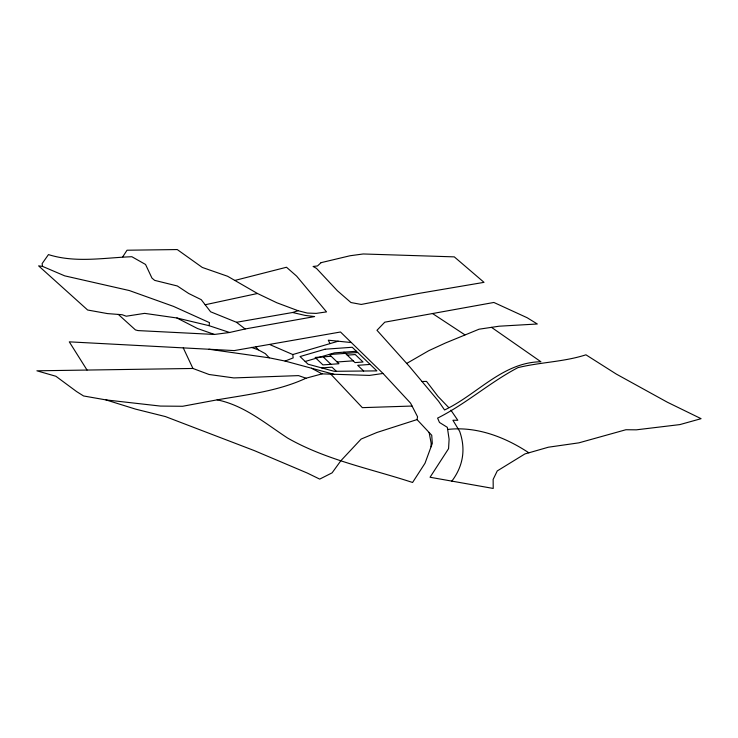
<?xml version="1.0" encoding="UTF-8"?>
<svg xmlns="http://www.w3.org/2000/svg" width="738" height="738" viewBox="0 0 738 738"><rect width="100%" height="100%" fill="white"/><g stroke="black" fill="none" stroke-linecap="round" stroke-linejoin="round"><path stroke-width="1.11" d="M431.047 446.813L431.13 443.132L429.129 432.477M209.075 325.679L209.472 322.635L173.531 306.399L129.307 290.541L64.686 275.846L42.518 266.381L38.616 265.874L87.638 310.015L107.508 313.595L122.139 314.72L126.235 316.215L144.611 313.364L176.908 317.986L209.075 325.679L229.583 332.487L245.154 328.973L314.628 316.574L304.997 315.384L292.626 312.497L236.492 322.285L210.598 311.787L201.243 299.674L188.697 293.493L177.341 285.975L154.657 280.366L151.945 278.078L145.552 264.462L131.862 256.723C104.095 257.737 75.673 263.18 48.459 254.592L42.121 263.614L42.518 266.381M383.031 373.465L369.526 375.402L322.045 373.871L306.012 378.216L298.549 375.614L233.835 377.921L209.094 374.498L192.932 368.465L36.9 370.808L55.904 376.269L76.614 391.583L83.569 395.965L105.986 399.913L160.395 406.075L182.655 406.269L217.138 399.848C244.103 405.328 265.246 423.381 287.635 438.068C326.344 460.125 370.651 468.713 412.579 482.477L425.005 463.252L432.302 443.409L431.739 435.272L417.035 419.59L417.57 416.786L410.568 403.142L383.031 373.465L340.504 331.999L234.241 350.587L69.28 341.842L87.038 370.052M122.757 256.796L127.028 250.219L177.249 249.555L202.304 267.451L227.59 276.261L257.47 293.493L276.805 302.755L298.051 310.707L307.368 313.069L316.178 313.392L326.528 311.888L296.621 276.123L286.501 267.248L234.721 280.468M451.794 481.102L452.329 480.466A304.213 120.82 8.4 0 0 462.818 453.298A304.794 121.05 8.4 0 0 459.654 431.333L452.911 420.245L457.818 420.282L450.881 410.153M406.703 363.428L428.769 350.688L445.549 342.958L479.054 329.203L499.146 326.205L537.31 323.991L527.144 317.727L493.87 302.46L384.775 322.174L376.98 330.283L409.406 366.445L438.593 401.278L444.562 409.977C477.071 394.682 502.569 362.266 540.889 361.749L491.499 327.349M208.919 349.249L269.259 357.829L285.089 361.066L293.161 357.902L292.792 354.544L269.564 344.471M292.626 312.497L298.051 310.707M417.035 419.59L376.943 432.468L361.14 439.055L340.79 460.816L332.109 472.837L319.711 479.11L307.257 473.04L254.379 450.632L165.413 416.573L135.561 409.12L105.986 399.913M306.012 378.216C278.115 391.149 247.212 394.673 217.138 399.848M292.792 354.544L338.207 341.205M305.181 361.472L334.535 352.847L356.426 351.27M528.851 452.809L524.921 453.925L497.255 470.927L493.132 479.442L493.224 488.445L430.051 477.255L448.566 448.658L449.101 439.202L447.329 427.339L439.47 422.45L437.597 418.105C466.029 403.87 489.866 382.367 517.91 367.644C540.364 362.137 563.804 361.961 585.944 354.812L616.295 374.074L667.41 402.247L701.1 418.677L679.882 424.59L636.322 429.83L625.907 429.737L578.915 442.837L548.371 447.21L528.851 452.809C505.161 437.108 476.665 426.149 447.901 429.424M205.164 304.757L257.47 293.493M118.338 314.434L135.423 329.895L137.988 330.587L214.454 334.452L229.583 332.487M357.709 352.496L329.36 354.535L338.963 363.742L322.921 364.895L315.144 357.441L331.196 356.288M347.238 355.135L355.264 354.554L363.041 362.007L355.015 362.589L345.412 353.382M337.137 361.989L353.188 360.836M321.685 367.911L332.017 367.164L336.316 371.288M370.144 364.424L357.69 365.319L363.64 371.02M412.053 406.038L362.34 407.653L330.79 374.157M422.025 381.509L426.527 381.398L438.003 396.417L448.722 407.57M350.716 342.487L328.281 340.2L330.043 343.604M285.089 361.066L333.76 374.249M214.454 334.452L197.461 328.502L176.908 317.986M251.446 347.377L258.291 349.83L265.311 353.631L269.259 357.829M311.482 368.216L322.045 373.871M432.403 313.456L464.912 334.84M236.492 322.285L245.154 328.973M343.973 352.174L345.255 353.391M323.17 356.869L330.947 364.323M255.901 346.971L258.291 349.83M183.255 347.884L192.932 368.465M321.067 262.663L317.497 265.957L313.096 266.464L316.482 268.383L337.377 290.754L350.937 302.534L361.233 304.443L419.101 293.373L484.027 282.35L454.294 256.87L363.225 253.973L350.033 255.754L321.067 262.663M325.043 349.222L300.052 356.555L308.041 364.212L334.222 371.306L376.887 370.891L352.247 347.266L325.043 349.222"/></g></svg>
